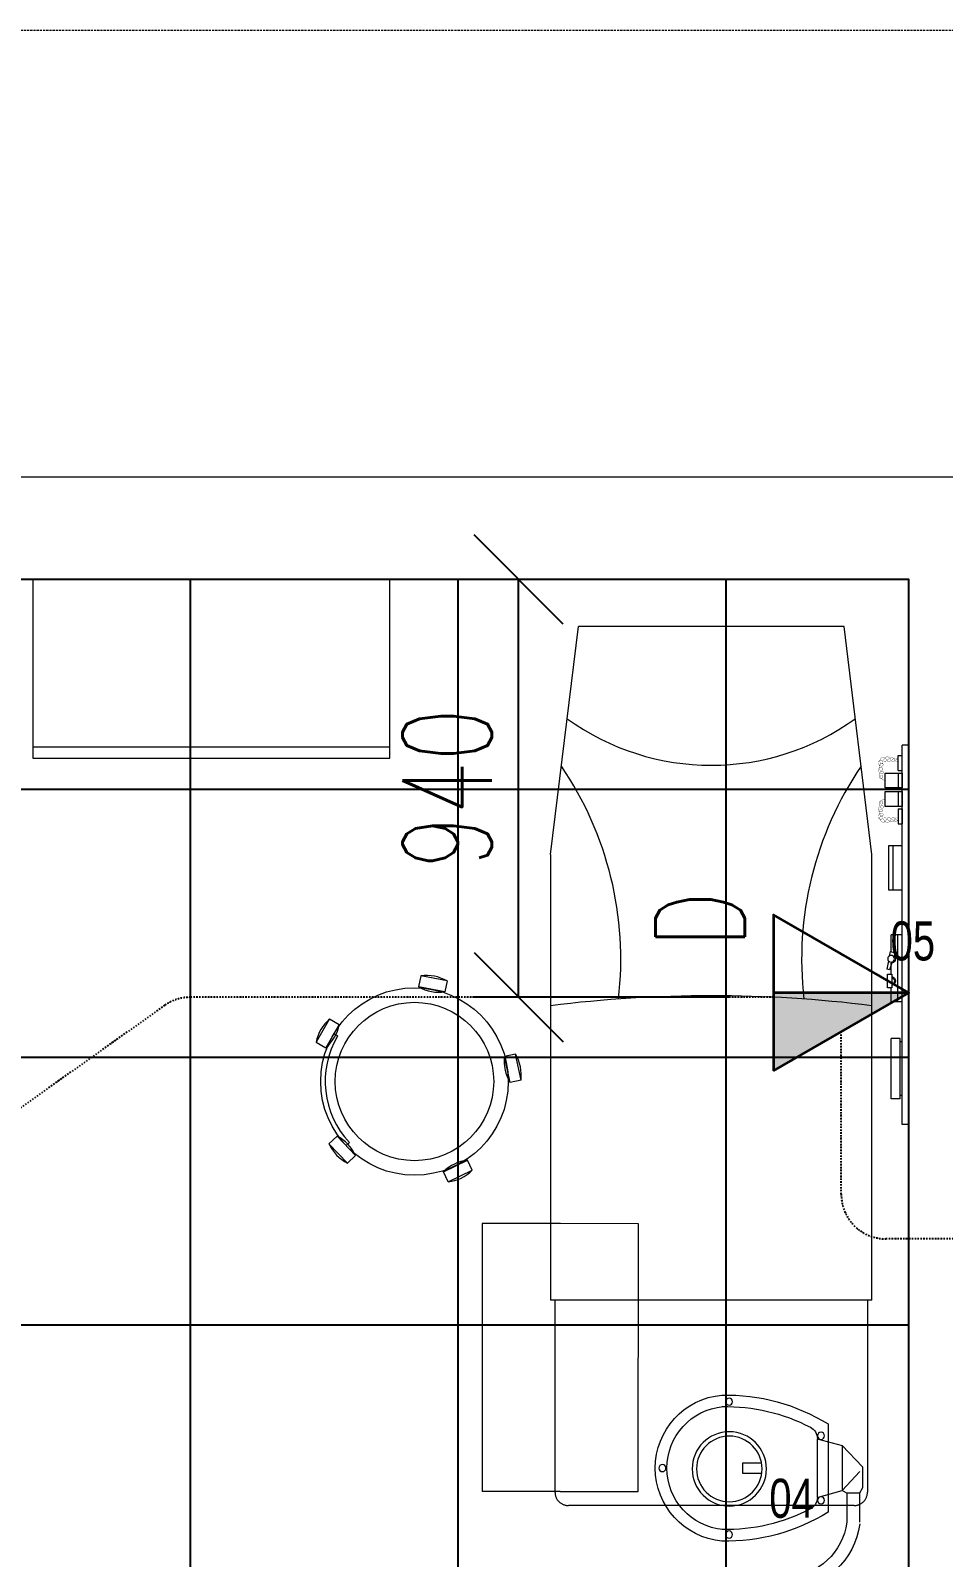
# Model space of a CAD drawing. Extents: x -560814 to 57327, y -29287 to 19916.
# Drawn here: x 17148 to 19193, y 6419 to 9840 of the extents above; entities that cross this region are included whole.
import ezdxf

# ---------------------------------------------------------------- set-up
doc = ezdxf.new("R2010")
doc.units = 0
doc.header["$LTSCALE"] = 0.25
doc.linetypes.add('01-First Floor$0$HIDDEN', pattern=[9.525, 6.35, -3.175])
doc.linetypes.add('DASHDOT', pattern=[25.4, 12.7, -6.35, 0, -6.35])
for name, color, linetype, lineweight in [('01-First Floor$0$72_EGR_EQP_TAG', 142, 'Continuous', 5), ('01-First Floor$0$LOADING', 253, 'Continuous', 5), ('01-First Floor$0$Proj', 251, 'Continuous', 5), ('01-First Floor$0$Walls', 251, 'Continuous', 5), ('E-LITE-CLNG-CNDT', 6, 'DASHDOT', 35), ('T-DATA-CLNG-COND', 51, 'DASHDOT', 25), ('T-DATA-DEVC-TYPE', 2, 'Continuous', 25), ('T-DATA-DIM', 251, 'DASHDOT', 25), ('T-DATA-WALL @ 100', 33, 'Continuous', 35)]:
    doc.layers.add(name, color=color, linetype=linetype, lineweight=lineweight)
doc.layers.add('01-First Floor$0$FALSE CEILING', color=251, linetype='Continuous')
doc.styles.add('01-First Floor$0$X3G_ENTITY_257CFD', font='swisscl.ttf', dxfattribs={"height": 200})
doc.styles.add('DC_SIMPLEX', font='SIMPLEX.shx', dxfattribs={"width": 0.7})
doc.dimstyles.new('DevCad-MM', dxfattribs={"dimscale": 0.01, "dimtxt": 2, "dimasz": 2, "dimexe": 1, "dimexo": 1, "dimgap": 0.6, "dimtad": 1, "dimdec": 0, "dimrnd": 10, "dimzin": 1, "dimdsep": 46, "dimtxsty": 'DC_SIMPLEX', "dimblk1": 'OBLIQUE', "dimblk2": 'OBLIQUE', "dimsah": 1, "dimcen": 3, "dimclrd": 256, "dimclre": 256, "dimclrt": 45, "dimadec": 0, "dimazin": 0, "dimtfac": 1, "dimtdec": 0, "dimtix": 1, "dimtmove": 2, "dimatfit": 2, "dimldrblk": 'OBLIQUE', "dimfxl": 1, "dimtolj": 1, "dimtzin": 0, "dimarcsym": 0})

# ---------------------------------------------------------------- blocks, each defined once
blk = doc.blocks.new('*U80')
blk.add_hatch(color=254).paths.add_polyline_path([(1.75, 3.031), (0, 3.031), (0, 0)])
blk.add_line((0, 0), (0, 3.031))
blk.add_lwpolyline([(1.75, 3.031), (0, 0), (-1.75, 3.031)], close=True)
at = {"layer": 'T-DATA-DEVC-TYPE', "style": 'DC_SIMPLEX', "width": 0.7, "flags": 8}
blk.add_attdef('DC_TYPE', (2.682, 5.634), '', height=2, rotation=360, dxfattribs=at)
blk = doc.blocks.new('01-First Floor$0$ME19011A-P')
for p, q in [((-0.425, 0), (0.425, 0)), ((-0.425, 0), (-0.425, -0.015)), ((0.425, 0), (0.425, -0.015)), ((-0.425, -0.015), (0.425, -0.015)), ((-0.3675, -0.0198), (-0.2325, -0.0198)), ((-0.3675, -0.0198), (-0.3675, -0.0399)), ((-0.36, -0.015), (-0.36, -0.0198)), ((-0.24, -0.015), (-0.24, -0.0198)), ((-0.2325, -0.0198), (-0.2325, -0.0399)), ((-0.15, -0.015), (-0.15, -0.04)), ((-0.15, -0.025), (0, -0.025)), ((-0.0402, -0.0312), (-0.0496, -0.0337)), ((-0.0376, -0.0409), (-0.0402, -0.0312)), ((0, -0.015), (0, -0.04)), ((0.1, -0.015), (0.1, -0.045)), ((0.2, -0.045), (0.2, -0.015)), ((0.2818, -0.015), (0.2484, -0.015)), ((0.2484, -0.0243), (0.2484, -0.015)), ((0.2818, -0.0243), (0.2484, -0.0243)), ((0.2818, -0.0243), (0.2818, -0.015)), ((0.3211, -0.015), (0.2877, -0.015)), ((0.2877, -0.015), (0.2877, -0.0531)), ((0.3211, -0.0243), (0.2877, -0.0243)), ((0.3211, -0.0531), (0.3211, -0.015)), ((0.3623, -0.015), (0.3289, -0.015)), ((0.3289, -0.015), (0.3289, -0.0531)), ((0.3623, -0.0243), (0.3289, -0.0243)), ((0.3623, -0.0531), (0.3623, -0.015)), ((0.3682, -0.0243), (0.3682, -0.015)), ((0.3682, -0.015), (0.4016, -0.015)), ((0.3682, -0.0243), (0.4016, -0.0243)), ((0.4016, -0.0243), (0.4016, -0.015)), ((-0.3675, -0.0399), (-0.2325, -0.0399)), ((-0.15, -0.04), (-0.1187, -0.04)), ((-0.0887, -0.04), (-0.0637, -0.04)), ((-0.0606, -0.0371), (-0.0787, -0.0432)), ((-0.0787, -0.0432), (-0.077, -0.0497)), ((-0.0582, -0.046), (-0.077, -0.0497)), ((-0.047, -0.0434), (-0.0376, -0.0409)), ((-0.0379, -0.04), (0, -0.04)), ((0.1, -0.035), (0.2, -0.035)), ((0.1, -0.045), (0.2, -0.045)), ((0.2877, -0.0531), (0.3211, -0.0531)), ((0.3289, -0.0531), (0.3623, -0.0531))]:
    blk.add_line(p, q)
at = {"color": 8, "const_width": 0.000601}
for points in [[(0.3044, -0.0531, -0.184574), (0.2977, -0.0636, -1.44364), (0.2961, -0.0581, -0.837915), (0.2969, -0.0664, -0.30536), (0.2839, -0.062, -1.584726), (0.2894, -0.0609, -0.253153), (0.2827, -0.0684, -0.874198), (0.2775, -0.0585, -0.915253), (0.2791, -0.0658, -0.223821), (0.2683, -0.0644, -1.703343), (0.272, -0.0597, -0.588962), (0.2621, -0.068, -0.717795), (0.2625, -0.0581, -0.983104), (0.2645, -0.0644, -0.326362), (0.2534, -0.0609, -0.758716), (0.2609, -0.0514, -0.906186), (0.2593, -0.0565, -0.189488), (0.2526, -0.0522, -0.7948), (0.2613, -0.0423, -1.223996), (0.2574, -0.047, -0.072149), (0.2534, -0.0403, -0.645886), (0.2609, -0.0324, -1.366917), (0.2574, -0.0371, -0.078415), (0.2542, -0.0308, -0.723006), (0.2613, -0.0256, -1.105484), (0.2582, -0.0292, -0.221197), (0.2566, -0.0243, -0.221197)], [(0.3456, -0.0531, 0.184574), (0.3523, -0.0636, 1.44364), (0.3539, -0.0581, 0.837915), (0.3531, -0.0664, 0.30536), (0.3661, -0.062, 1.584726), (0.3606, -0.0609, 0.253153), (0.3673, -0.0684, 0.874198), (0.3725, -0.0585, 0.915253), (0.3709, -0.0658, 0.223821), (0.3817, -0.0644, 1.703343), (0.378, -0.0597, 0.588962), (0.3879, -0.068, 0.717795), (0.3875, -0.0581, 0.983104), (0.3855, -0.0644, 0.326362), (0.3966, -0.0609, 0.758716), (0.3891, -0.0514, 0.906186), (0.3907, -0.0565, 0.189488), (0.3974, -0.0522, 0.7948), (0.3887, -0.0423, 1.223996), (0.3926, -0.047, 0.072149), (0.3966, -0.0403, 0.645886), (0.3891, -0.0324, 1.366917), (0.3926, -0.0371, 0.078415), (0.3958, -0.0308, 0.723006), (0.3887, -0.0256, 1.105484), (0.3918, -0.0292, 0.221197), (0.3934, -0.0243, 0.221197)]]:
    blk.add_lwpolyline(points, format="xyb", dxfattribs=at)
blk.add_lwpolyline([(-0.1187, -0.0482), (-0.0887, -0.0482), (-0.0887, -0.0382), (-0.1187, -0.0382)], close=True)
blk.add_circle((-0.0537, -0.04), 0.0075)
for centre, radius, start, end in [((-0.1037, -0.04), 0.01, 10.4593, 169.5407), ((-0.1037, -0.04), 0.0075, 14.0075, 165.9925), ((-0.0537, -0.04), 0.01, 45, 180)]:
    blk.add_arc(centre, radius, start, end)
blk = doc.blocks.new('01-First Floor$0$M.44.57.64')
at = {"layer": '01-First Floor$0$LOADING', "xscale": 1000.000000000002, "yscale": 1000.000000000002, "zscale": 1000.000000000002, "rotation": 225.9999036123427}
blk.add_blockref('01-First Floor$0$ME19011A-P', (-80806.9, 16720.7), dxfattribs=at)
blk = doc.blocks.new('01-First Floor$0$GF21027-P')
at = {"layer": '01-First Floor$0$LOADING'}
for p, q in [((0.4, 0.4), (-0.4, 0.4)), ((-0.4, 0.4), (-0.4, 0)), ((0.4, 0), (0.4, 0.4)), ((-0.4, 0.025), (0.4, 0.025)), ((-0.4, 0), (0.4, 0))]:
    blk.add_line(p, q, dxfattribs=at)
blk = doc.blocks.new('01-First Floor$0$HF10037B-P')
at = {"layer": '01-First Floor$0$LOADING'}
for p, q in [((0.2459, 0.134), (0.1859, 0.134)), ((0.1859, 0.134), (0.1859, 0.109)), ((0.2459, 0.109), (0.1859, 0.109)), ((0.2459, 0.134), (0.2459, 0.109)), ((0, 0), (-0.0142, -0.0583)), ((0, 0), (0.0243, -0.0059)), ((0.0243, -0.0059), (0.01, -0.0642)), ((0.4071, -0.0094), (0.431, -0.0018)), ((0.4071, -0.0094), (0.4255, -0.0665)), ((0.431, -0.0018), (0.4493, -0.0589)), ((-0.0142, -0.0583), (0.01, -0.0642)), ((0.4069, -0.0417), (0.4165, -0.0387)), ((0.4255, -0.0665), (0.4493, -0.0589)), ((0.0524, -0.2725), (0.0674, -0.2525)), ((0.0524, -0.2725), (0.1004, -0.3085)), ((0.0674, -0.2525), (0.1154, -0.2885)), ((0.3125, -0.2897), (0.362, -0.2558)), ((0.3267, -0.268), (0.3323, -0.2763)), ((0.3761, -0.2764), (0.362, -0.2558)), ((0.1004, -0.3085), (0.1154, -0.2885)), ((0.3266, -0.3103), (0.3125, -0.2897)), ((0.3266, -0.3103), (0.3761, -0.2764))]:
    blk.add_line(p, q, dxfattribs=at)
for radius in [0.21, 0.1775]:
    blk.add_circle((0.2161, -0.1014), radius, dxfattribs=at)
for centre, radius, start, end in [((0.2159, 0.0465), 0.0925, 71.0754, 108.9246), ((0.2159, 0.1965), 0.0925, 251.0754, 288.9246), ((0.0779, -0.0499), 0.0925, 147.3419, 185.1912), ((-0.0678, -0.0143), 0.0925, 327.3419, 5.1912), ((0.4996, -0.0113), 0.0925, 178.8412, 216.6904), ((0.3568, -0.057), 0.0925, 358.8412, 36.6904), ((0.2161, -0.1014), 0.2, 303.6037, 17.3657), ((0.1289, -0.2205), 0.0925, 214.1875, 252.0368), ((0.0389, -0.3404), 0.0925, 34.1875, 72.0368), ((0.3867, -0.3449), 0.0925, 105.5121, 143.3614), ((0.3019, -0.2212), 0.0925, 285.5121, 323.3614)]:
    blk.add_arc(centre, radius, start, end, dxfattribs=at)
blk = doc.blocks.new('01-First Floor$0$HF13902-P')
at = {"color": 8, "linetype": '01-First Floor$0$HIDDEN'}
for p, q in [((-0.35, -0.6824), (-0.35, -1.1124)), ((0.35, -0.6824), (0.35, -1.1124)), ((0.32, -1.1424), (-0.32, -1.1424))]:
    blk.add_line(p, q, dxfattribs=at)
at = {"linetype": 'Continuous'}
for points in [[(0.36, -0.5224), (0.36, -0.5224), (0.36, -0.5224), (0.36, -0.5224), (0.36, -0.5224), (0.36, -0.5224), (0.36, -0.5224), (0.36, -0.5224), (0.36, -0.5224), (0.36, -0.5224), (0.36, -0.5224), (0.36, -0.5224), (0.36, -0.5224), (0.36, -0.5224), (0.36, -0.5224), (0.36, -0.5224), (0.36, -0.5224), (0.36, -0.5224), (0.36, -0.5224), (0.36, -0.5224), (0.36, -0.5224), (0.36, -0.5224), (0.36, -0.5224), (0.36, -0.5224), (0.36, -0.5224), (0.36, -0.5224), (0.36, -0.5224), (0.36, -0.5224), (0.36, -0.5224), (0.36, -0.5224), (0.36, -0.5224), (0.36, -0.5224), (0.36, -0.5224), (0.36, -0.5224), (0.36, -0.5224), (0.36, -0.5224), (0.36, -0.5224), (0.36, -0.5224), (0.36, -0.5224), (0.36, -0.5224), (0.36, -0.5224), (0.36, -0.5224), (0.36, -0.5224), (0.36, -0.5224), (0.36, -0.5224), (0.36, -0.5224), (0.36, -0.5224), (0.36, -0.5224), (0.36, -0.5224), (0.36, -0.5224), (0.36, -0.5224), (0.36, -0.5224), (0.36, -0.5224), (0.36, -0.5224), (0.36, -0.5224), (0.36, -0.5224), (0.36, -0.5224), (0.36, -0.5224), (0.36, -0.5224), (0.36, -0.5224), (0.36, -0.5224), (0.36, -0.5224), (0.36, -0.5224), (0.36, -0.5224), (0.36, -0.5224), (0.36, -0.5224), (0.36, -0.5224), (0.36, -0.5224), (0.36, -0.5224), (0.36, -0.5224), (0.36, -0.5224), (0.36, -0.5224), (0.36, -0.5224), (0.36, -0.5224), (0.36, -0.5224), (0.36, -0.5224), (0.36, -0.5224), (0.36, -0.5224), (0.36, -0.5224), (0.36, -0.5224), (0.36, -0.5224), (0.36, -0.5224), (0.36, -0.5224), (0.36, -0.5224), (0.36, -0.5224), (0.36, -0.5224), (0.36, -0.5224), (0.36, -0.5224), (0.36, -0.5224), (0.36, -0.5224), (0.36, -0.5224), (0.36, -0.5224), (0.36, -0.5224), (0.36, -0.5224), (0.36, -0.5224), (0.36, -0.5224), (0.36, -0.5224), (0.36, -0.5224), (0.36, -0.5224), (0.36, -0.5224), (0.36, -0.5224), (0.36, -0.5224), (0.36, -0.5224), (0.36, -0.5224), (0.36, -0.5224), (0.36, -0.5224), (0.36, -0.5224), (0.36, -0.5224), (0.36, -0.5224), (0.36, -0.5224), (0.36, -0.5224), (0.36, -0.5224), (0.36, -0.5224), (0.36, -0.5224), (0.36, -0.5224), (0.36, -0.5224), (0.36, -0.5224), (0.36, -0.5224), (0.36, -0.5224), (0.36, -0.5224), (0.36, -0.5224), (0.36, -0.5224), (0.36, -0.5224), (0.36, -0.5224), (0.36, -0.5224), (0.36, -0.5224), (0.36, -0.5224), (0.36, -0.5224), (0.36, -0.5224), (0.36, -0.5224), (0.36, -0.5224), (0.36, -0.5224), (0.36, -0.5224), (0.36, -0.5224), (0.36, -0.5224), (0.36, -0.5224), (0.36, -0.5224), (0.36, -0.5224), (0.36, -0.5224), (0.36, -0.5224), (0.36, -0.5224), (0.36, -0.5224), (0.36, -0.5224), (0.36, -0.5224), (0.36, -0.5224), (0.36, -0.5224), (0.36, -0.5224), (0.36, -0.5224), (0.36, -0.5224), (0.36, -0.5224), (0.36, -0.5224), (0.36, -0.5224), (0.36, -0.5224), (0.36, -0.5224), (0.36, -0.5224), (0.36, -0.5224), (0.36, -0.5224), (0.36, -0.5224), (0.36, -0.5224), (0.36, -0.5224), (0.36, -0.5224), (0.36, -0.5224), (0.36, -0.5224), (0.36, -0.5224), (0.36, -0.5224), (0.36, -0.5224), (0.36, -0.5224), (0.36, -0.5224), (0.36, -0.5224), (0.36, -0.5224), (0.36, -0.5224), (0.36, -0.5224), (0.36, -0.5224), (0.36, -0.5224), (0.36, -0.5224), (0.36, -0.5224), (0.36, -0.5224), (0.36, -0.5224), (0.36, -0.5224), (0.36, -0.5224), (0.36, -0.5224), (0.36, -0.5224), (0.36, -0.5224), (0.36, -0.5224), (0.36, -0.5224), (0.36, -0.5224), (0.36, -0.5224), (0.36, -0.5224), (0.36, -0.5224), (0.36, -0.5224), (0.36, -0.5224), (0.36, -0.5224), (0.36, -0.5224), (0.36, -0.5224), (0.36, -0.5224), (0.36, -0.5224), (0.36, -0.5224), (0.36, -0.5224), (0.36, -0.5224), (0.36, -0.5224), (0.36, -0.5224), (0.36, -0.5224), (0.36, -0.5224), (0.36, -0.5224), (0.36, -0.5224), (0.36, -0.5224), (0.36, -0.5224), (0.36, -0.5224), (0.36, -0.5224), (0.36, -0.5224), (0.36, -0.5224), (0.36, -0.5224), (0.36, -0.5224), (0.36, -0.5224), (0.36, -0.5224), (0.36, -0.5224), (0.36, -0.5224), (0.36, -0.5224), (0.36, -0.5224)], [(0.36, -0.5224), (0.36, -0.5224), (0.36, -0.5224), (0.36, -0.5224), (0.36, -0.5224), (0.36, -0.5224), (0.36, -0.5224), (0.36, -0.5224), (0.36, -0.5224), (0.36, -0.5224), (0.36, -0.5224), (0.36, -0.5224), (0.36, -0.5224), (0.36, -0.5224), (0.36, -0.5224), (0.36, -0.5224), (0.36, -0.5224), (0.36, -0.5224), (0.36, -0.5224), (0.36, -0.5224), (0.36, -0.5224), (0.36, -0.5224), (0.36, -0.5224), (0.36, -0.5224), (0.36, -0.5224), (0.36, -0.5224), (0.36, -0.5224), (0.36, -0.5224), (0.36, -0.5224), (0.36, -0.5224), (0.36, -0.5224), (0.36, -0.5224), (0.36, -0.5224), (0.36, -0.5224), (0.36, -0.5224), (0.36, -0.5224), (0.36, -0.5224), (0.36, -0.5224), (0.36, -0.5224), (0.36, -0.5224), (0.36, -0.5224), (0.36, -0.5224), (0.36, -0.5224), (0.36, -0.5224), (0.36, -0.5224), (0.36, -0.5224), (0.36, -0.5224), (0.36, -0.5224), (0.36, -0.5224), (0.36, -0.5224), (0.36, -0.5224), (0.36, -0.5224), (0.36, -0.5224), (0.36, -0.5224), (0.36, -0.5224), (0.36, -0.5224), (0.36, -0.5224), (0.36, -0.5224), (0.36, -0.5224), (0.36, -0.5224), (0.36, -0.5224), (0.36, -0.5224), (0.36, -0.5224), (0.36, -0.5224), (0.36, -0.5224), (0.36, -0.5224), (0.36, -0.5224), (0.36, -0.5224), (0.36, -0.5224), (0.36, -0.5224), (0.36, -0.5224), (0.36, -0.5224), (0.36, -0.5224), (0.36, -0.5224), (0.36, -0.5224), (0.36, -0.5224), (0.36, -0.5224), (0.36, -0.5224), (0.36, -0.5224), (0.36, -0.5224), (0.36, -0.5224), (0.36, -0.5224), (0.36, -0.5224), (0.36, -0.5224), (0.36, -0.5224), (0.36, -0.5224), (0.36, -0.5224), (0.36, -0.5224), (0.36, -0.5224), (0.36, -0.5224), (0.36, -0.5224), (0.36, -0.5224), (0.36, -0.5224), (0.36, -0.5224), (0.36, -0.5224), (0.36, -0.5224), (0.36, -0.5224), (0.36, -0.5224), (0.36, -0.5224), (0.36, -0.5224), (0.36, -0.5224), (0.36, -0.5224), (0.36, -0.5224), (0.36, -0.5224), (0.36, -0.5224), (0.36, -0.5224), (0.36, -0.5224), (0.36, -0.5224), (0.36, -0.5224), (0.36, -0.5224), (0.36, -0.5224), (0.36, -0.5224), (0.36, -0.5224), (0.36, -0.5224), (0.36, -0.5224), (0.36, -0.5224), (0.36, -0.5224), (0.36, -0.5224), (0.36, -0.5224), (0.36, -0.5224), (0.36, -0.5224), (0.36, -0.5224), (0.36, -0.5224), (0.36, -0.5224), (0.36, -0.5224), (0.36, -0.5224), (0.36, -0.5224), (0.36, -0.5224), (0.36, -0.5224), (0.36, -0.5224), (0.36, -0.5224), (0.36, -0.5224), (0.36, -0.5224), (0.36, -0.5224), (0.36, -0.5224), (0.36, -0.5224), (0.36, -0.5224), (0.36, -0.5224), (0.36, -0.5224), (0.36, -0.5224), (0.36, -0.5224), (0.36, -0.5224), (0.36, -0.5224), (0.36, -0.5224), (0.36, -0.5224), (0.36, -0.5224), (0.36, -0.5224), (0.36, -0.5224), (0.36, -0.5224), (0.36, -0.5224), (0.36, -0.5224), (0.36, -0.5224), (0.36, -0.5224), (0.36, -0.5224), (0.36, -0.5224), (0.36, -0.5224), (0.36, -0.5224), (0.36, -0.5224), (0.36, -0.5224), (0.36, -0.5224), (0.36, -0.5224), (0.36, -0.5224), (0.36, -0.5224), (0.36, -0.5224), (0.36, -0.5224), (0.36, -0.5224), (0.36, -0.5224), (0.36, -0.5224), (0.36, -0.5224), (0.36, -0.5224), (0.36, -0.5224), (0.36, -0.5224), (0.36, -0.5224), (0.36, -0.5224), (0.36, -0.5224), (0.36, -0.5224), (0.36, -0.5224), (0.36, -0.5224), (0.36, -0.5224), (0.36, -0.5224), (0.36, -0.5224), (0.36, -0.5224), (0.36, -0.5224), (0.36, -0.5224), (0.36, -0.5224), (0.36, -0.5224), (0.36, -0.5224), (0.36, -0.5224), (0.36, -0.5224), (0.36, -0.5224), (0.36, -0.5224), (0.36, -0.5224), (0.36, -0.5224), (0.36, -0.5224), (0.36, -0.5224), (0.36, -0.5224), (0.36, -0.5224), (0.36, -0.5224), (0.36, -0.5224), (0.36, -0.5224), (0.36, -0.5224), (0.36, -0.5224), (0.36, -0.5224), (0.36, -0.5224), (0.36, -0.5224), (0.36, -0.5224), (0.36, -0.5224), (0.36, -0.5224), (0.36, -0.5224), (0.36, -0.5224), (0.36, -0.5224), (0.36, -0.5224), (0.36, -0.5224), (0.36, -0.5224)], [(0.36, -0.5224), (0.36, -0.5224), (0.36, -0.5224), (0.36, -0.5224), (0.36, -0.5224), (0.36, -0.5224), (0.36, -0.5224), (0.36, -0.5224), (0.36, -0.5224), (0.36, -0.5224), (0.36, -0.5224), (0.36, -0.5224), (0.36, -0.5224), (0.36, -0.5224), (0.36, -0.5224), (0.36, -0.5224), (0.36, -0.5224), (0.36, -0.5224), (0.36, -0.5224), (0.36, -0.5224), (0.36, -0.5224), (0.36, -0.5224), (0.36, -0.5224), (0.36, -0.5224), (0.36, -0.5224), (0.36, -0.5224), (0.36, -0.5224), (0.36, -0.5224), (0.36, -0.5224), (0.36, -0.5224), (0.36, -0.5224), (0.36, -0.5224), (0.36, -0.5224), (0.36, -0.5224), (0.36, -0.5224), (0.36, -0.5224), (0.36, -0.5224), (0.36, -0.5224), (0.36, -0.5224), (0.36, -0.5224), (0.36, -0.5224), (0.36, -0.5224), (0.36, -0.5224), (0.36, -0.5224), (0.36, -0.5224), (0.36, -0.5224), (0.36, -0.5224), (0.36, -0.5224), (0.36, -0.5224), (0.36, -0.5224), (0.36, -0.5224), (0.36, -0.5224), (0.36, -0.5224), (0.36, -0.5224), (0.36, -0.5224), (0.36, -0.5224), (0.36, -0.5224), (0.36, -0.5224), (0.36, -0.5224), (0.36, -0.5224), (0.36, -0.5224), (0.36, -0.5224), (0.36, -0.5224), (0.36, -0.5224), (0.36, -0.5224), (0.36, -0.5224), (0.36, -0.5224), (0.36, -0.5224), (0.36, -0.5224), (0.36, -0.5224), (0.36, -0.5224), (0.36, -0.5224), (0.36, -0.5224), (0.36, -0.5224), (0.36, -0.5224), (0.36, -0.5224), (0.36, -0.5224), (0.36, -0.5224), (0.36, -0.5224), (0.36, -0.5224), (0.36, -0.5224), (0.36, -0.5224), (0.36, -0.5224), (0.36, -0.5224), (0.36, -0.5224), (0.36, -0.5224), (0.36, -0.5224), (0.36, -0.5224), (0.36, -0.5224), (0.36, -0.5224), (0.36, -0.5224), (0.36, -0.5224), (0.36, -0.5224), (0.36, -0.5224), (0.36, -0.5224), (0.36, -0.5224), (0.36, -0.5224), (0.36, -0.5224), (0.36, -0.5224), (0.36, -0.5224), (0.36, -0.5224), (0.36, -0.5224), (0.36, -0.5224), (0.36, -0.5224), (0.36, -0.5224), (0.36, -0.5224), (0.36, -0.5224), (0.36, -0.5224), (0.36, -0.5224), (0.36, -0.5224), (0.36, -0.5224), (0.36, -0.5224), (0.36, -0.5224), (0.36, -0.5224), (0.36, -0.5224), (0.36, -0.5224), (0.36, -0.5224), (0.36, -0.5224), (0.36, -0.5224), (0.36, -0.5224), (0.36, -0.5224), (0.36, -0.5224), (0.36, -0.5224), (0.36, -0.5224), (0.36, -0.5224), (0.36, -0.5224), (0.36, -0.5224), (0.36, -0.5224), (0.36, -0.5224), (0.36, -0.5224), (0.36, -0.5224), (0.36, -0.5224), (0.36, -0.5224), (0.36, -0.5224), (0.36, -0.5224), (0.36, -0.5224), (0.36, -0.5224), (0.36, -0.5224), (0.36, -0.5224), (0.36, -0.5224), (0.36, -0.5224), (0.36, -0.5224), (0.36, -0.5224), (0.36, -0.5224), (0.36, -0.5224), (0.36, -0.5224), (0.36, -0.5224), (0.36, -0.5224), (0.36, -0.5224), (0.36, -0.5224), (0.36, -0.5224), (0.36, -0.5224), (0.36, -0.5224), (0.36, -0.5224), (0.36, -0.5224), (0.36, -0.5224), (0.36, -0.5224), (0.36, -0.5224), (0.36, -0.5224), (0.36, -0.5224), (0.36, -0.5224), (0.36, -0.5224), (0.36, -0.5224), (0.36, -0.5224), (0.36, -0.5224), (0.36, -0.5224), (0.36, -0.5224), (0.36, -0.5224), (0.36, -0.5224), (0.36, -0.5224), (0.36, -0.5224), (0.36, -0.5224), (0.36, -0.5224), (0.36, -0.5224), (0.36, -0.5224), (0.36, -0.5224), (0.36, -0.5224), (0.36, -0.5224), (0.36, -0.5224), (0.36, -0.5224), (0.36, -0.5224), (0.36, -0.5224), (0.36, -0.5224), (0.36, -0.5224), (0.36, -0.5224), (0.36, -0.5224), (0.36, -0.5224), (0.36, -0.5224), (0.36, -0.5224), (0.36, -0.5224), (0.36, -0.5224), (0.36, -0.5224), (0.36, -0.5224), (0.36, -0.5224), (0.36, -0.5224), (0.36, -0.5224), (0.36, -0.5224), (0.36, -0.5224), (0.36, -0.5224), (0.36, -0.5224), (0.36, -0.5224), (0.36, -0.5224), (0.36, -0.5224), (0.36, -0.5224), (0.36, -0.5224), (0.36, -0.5224), (0.36, -0.5224), (0.36, -0.5224), (0.36, -0.5224), (0.36, -0.5224), (0.36, -0.5224), (0.36, -0.5224), (0.36, -0.5224), (0.36, -0.5224), (0.36, -0.5224), (0.36, -0.5224), (0.36, -0.5224), (0.36, -0.5224), (0.36, -0.5224), (0.36, -0.5224), (0.36, -0.5224), (0.36, -0.5224), (0.36, -0.5224), (0.36, -0.5224), (0.36, -0.5224), (0.36, -0.5224), (0.36, -0.5224), (0.36, -0.5224), (0.36, -0.5224), (0.36, -0.5224), (0.36, -0.5224), (0.36, -0.5224), (0.36, -0.5224), (0.36, -0.5224), (0.36, -0.5224), (0.36, -0.5224), (0.36, -0.5224), (0.36, -0.5224), (0.36, -0.5224), (0.36, -0.5224), (0.36, -0.5224), (0.36, -0.5224), (0.36, -0.5224), (0.36, -0.5224), (0.36, -0.5224), (0.36, -0.5224), (0.36, -0.5224), (0.36, -0.5224), (0.36, -0.5224), (0.36, -0.5224), (0.36, -0.5224), (0.36, -0.5224), (0.36, -0.5224), (0.36, -0.5224), (0.36, -0.5224), (0.36, -0.5224), (0.36, -0.5224), (0.36, -0.5224), (0.36, -0.5224), (0.36, -0.5224), (0.36, -0.5224), (0.36, -0.5224), (0.36, -0.5224), (0.36, -0.5224), (0.36, -0.5224), (0.36, -0.5224), (0.36, -0.5224), (0.36, -0.5224), (0.36, -0.5224), (0.36, -0.5224), (0.36, -0.5224), (0.36, -0.5224), (0.36, -0.5224), (0.36, -0.5224), (0.36, -0.5224), (0.36, -0.5224), (0.36, -0.5224)]]:
    blk.add_lwpolyline(points, close=True, dxfattribs=at)
for points in [[(0.36, -0.5224), (0.36, -0.5224), (0.36, -0.5224), (0.36, -0.5224), (0.36, -0.5224), (0.36, -0.5224), (0.36, -0.5224), (0.36, -0.5224)], [(0.36, -0.5224), (0.36, -0.5224), (0.36, -0.5224), (0.36, -0.5224), (0.36, -0.5224), (0.36, -0.5224), (0.36, -0.5224), (0.36, -0.5224), (0.36, -0.5224), (0.36, -0.5224), (0.36, -0.5224), (0.36, -0.5224), (0.36, -0.5224), (0.36, -0.5224), (0.36, -0.5224), (0.36, -0.5224), (0.36, -0.5224), (0.36, -0.5224), (0.36, -0.5224), (0.36, -0.5224), (0.36, -0.5224), (0.36, -0.5224), (0.36, -0.5224), (0.36, -0.5224), (0.36, -0.5224), (0.36, -0.5224), (0.36, -0.5224), (0.36, -0.5224), (0.36, -0.5224), (0.36, -0.5224), (0.36, -0.5224), (0.36, -0.5224), (0.36, -0.5224), (0.36, -0.5224), (0.36, -0.5224), (0.36, -0.5224), (0.36, -0.5224), (0.36, -0.5224), (0.36, -0.5224), (0.36, -0.5224), (0.36, -0.5224), (0.36, -0.5224), (0.36, -0.5224), (0.36, -0.5224), (0.36, -0.5224), (0.36, -0.5224), (0.36, -0.5224), (0.36, -0.5224), (0.36, -0.5224), (0.36, -0.5224), (0.36, -0.5224), (0.36, -0.5224), (0.36, -0.5224), (0.36, -0.5224), (0.36, -0.5224), (0.36, -0.5224), (0.36, -0.5224), (0.36, -0.5224), (0.36, -0.5224), (0.36, -0.5224), (0.36, -0.5224), (0.36, -0.5224), (0.36, -0.5224), (0.36, -0.5224), (0.36, -0.5224), (0.36, -0.5224), (0.36, -0.5224), (0.36, -0.5224), (0.36, -0.5224), (0.36, -0.5224), (0.36, -0.5224), (0.36, -0.5224), (0.36, -0.5224), (0.36, -0.5224), (0.36, -0.5224), (0.36, -0.5224), (0.36, -0.5224), (0.36, -0.5224), (0.36, -0.5224), (0.36, -0.5224), (0.36, -0.5224), (0.36, -0.5224), (0.36, -0.5224), (0.36, -0.5224), (0.36, -0.5224), (0.36, -0.5224), (0.36, -0.5224), (0.36, -0.5224), (0.36, -0.5224), (0.36, -0.5224), (0.36, -0.5224), (0.36, -0.5224), (0.36, -0.5224), (0.36, -0.5224), (0.36, -0.5224), (0.36, -0.5224), (0.36, -0.5224), (0.36, -0.5224), (0.36, -0.5224), (0.36, -0.5224), (0.36, -0.5224), (0.36, -0.5224), (0.36, -0.5224), (0.36, -0.5224), (0.36, -0.5224), (0.36, -0.5224), (0.36, -0.5224), (0.36, -0.5224), (0.36, -0.5224), (0.36, -0.5224), (0.36, -0.5224)], [(0.36, -0.5224), (0.36, -0.5224), (0.36, -0.5224), (0.36, -0.5224), (0.36, -0.5224), (0.36, -0.5224), (0.36, -0.5224), (0.36, -0.5224), (0.36, -0.5224), (0.36, -0.5224), (0.36, -0.5224), (0.36, -0.5224), (0.36, -0.5224), (0.36, -0.5224), (0.36, -0.5224), (0.36, -0.5224), (0.36, -0.5224)], [(0.36, -0.5224), (0.36, -0.5224), (0.36, -0.5224), (0.36, -0.5224), (0.36, -0.5224), (0.36, -0.5224), (0.36, -0.5224)], [(0.36, -0.5224), (0.36, -0.5224), (0.36, -0.5224), (0.36, -0.5224), (0.36, -0.5224), (0.36, -0.5224), (0.36, -0.5224), (0.36, -0.5224), (0.36, -0.5224), (0.36, -0.5224), (0.36, -0.5224), (0.36, -0.5224)], [(0.36, -0.5224), (0.36, -0.5224), (0.36, -0.5224), (0.36, -0.5224), (0.36, -0.5224), (0.36, -0.5224), (0.36, -0.5224), (0.36, -0.5224), (0.36, -0.5224), (0.36, -0.5224), (0.36, -0.5224), (0.36, -0.5224), (0.36, -0.5224), (0.36, -0.5224), (0.36, -0.5224), (0.36, -0.5224), (0.36, -0.5224), (0.36, -0.5224), (0.36, -0.5224), (0.36, -0.5224), (0.36, -0.5224), (0.36, -0.5224), (0.36, -0.5224), (0.36, -0.5224), (0.36, -0.5224), (0.36, -0.5224), (0.36, -0.5224), (0.36, -0.5224), (0.36, -0.5224), (0.36, -0.5224), (0.36, -0.5224), (0.36, -0.5224), (0.36, -0.5224), (0.36, -0.5224), (0.36, -0.5224), (0.36, -0.5224), (0.36, -0.5224), (0.36, -0.5224), (0.36, -0.5224), (0.36, -0.5224), (0.36, -0.5224), (0.36, -0.5224), (0.36, -0.5224), (0.36, -0.5224), (0.36, -0.5224), (0.36, -0.5224), (0.36, -0.5224), (0.36, -0.5224), (0.36, -0.5224), (0.36, -0.5224), (0.36, -0.5224), (0.36, -0.5224), (0.36, -0.5224), (0.36, -0.5224), (0.36, -0.5224), (0.36, -0.5224), (0.36, -0.5224), (0.36, -0.5224), (0.36, -0.5224), (0.36, -0.5224), (0.36, -0.5224), (0.36, -0.5224), (0.36, -0.5224), (0.36, -0.5224), (0.36, -0.5224), (0.36, -0.5224), (0.36, -0.5224), (0.36, -0.5224), (0.36, -0.5224), (0.36, -0.5224), (0.36, -0.5224), (0.36, -0.5224), (0.36, -0.5224), (0.36, -0.5224), (0.36, -0.5224), (0.36, -0.5224), (0.36, -0.5224), (0.36, -0.5224), (0.36, -0.5224), (0.36, -0.5224), (0.36, -0.5224), (0.36, -0.5224), (0.36, -0.5224), (0.36, -0.5224), (0.36, -0.5224), (0.36, -0.5224), (0.36, -0.5224), (0.36, -0.5224), (0.36, -0.5224)], [(0.36, -0.5224), (0.36, -0.5224), (0.36, -0.5224), (0.36, -0.5224), (0.36, -0.5224), (0.36, -0.5224), (0.36, -0.5224), (0.36, -0.5224), (0.36, -0.5224), (0.36, -0.5224)], [(0.36, -0.5224), (0.36, -0.5224), (0.36, -0.5224), (0.36, -0.5224), (0.36, -0.5224), (0.36, -0.5224), (0.36, -0.5224), (0.36, -0.5224), (0.36, -0.5224), (0.36, -0.5224)], [(0.36, -0.5224), (0.36, -0.5224), (0.36, -0.5224), (0.36, -0.5224), (0.36, -0.5224), (0.36, -0.5224), (0.36, -0.5224), (0.36, -0.5224), (0.36, -0.5224), (0.36, -0.5224), (0.36, -0.5224), (0.36, -0.5224), (0.36, -0.5224), (0.36, -0.5224), (0.36, -0.5224)], [(0.36, -0.5224), (0.36, -0.5224), (0.36, -0.5224), (0.36, -0.5224), (0.36, -0.5224), (0.36, -0.5224), (0.36, -0.5224), (0.36, -0.5224), (0.36, -0.5224), (0.36, -0.5224)], [(0.36, -0.5224), (0.36, -0.5224), (0.36, -0.5224), (0.36, -0.5224), (0.36, -0.5224), (0.36, -0.5224), (0.36, -0.5224)], [(0.36, -0.5224), (0.36, -0.5224), (0.36, -0.5224), (0.36, -0.5224), (0.36, -0.5224), (0.36, -0.5224), (0.36, -0.5224), (0.36, -0.5224), (0.36, -0.5224), (0.36, -0.5224)], [(0.36, -0.5224), (0.36, -0.5224), (0.36, -0.5224), (0.36, -0.5224), (0.36, -0.5224), (0.36, -0.5224), (0.36, -0.5224), (0.36, -0.5224), (0.36, -0.5224), (0.36, -0.5224), (0.36, -0.5224), (0.36, -0.5224), (0.36, -0.5224), (0.36, -0.5224), (0.36, -0.5224), (0.36, -0.5224), (0.36, -0.5224), (0.36, -0.5224)], [(0.36, -0.5224), (0.36, -0.5224), (0.36, -0.5224), (0.36, -0.5224), (0.36, -0.5224), (0.36, -0.5224), (0.36, -0.5224), (0.36, -0.5224), (0.36, -0.5224)]]:
    blk.add_lwpolyline(points, dxfattribs=at)
blk.add_circle((0.36, -0.5224), 0.000000101)
at = {"color": 8}
for centre, radius, start, end in [((0, 1.0679), 0.5515, 234.1788, 305.8212), ((-0.9704, 0.0819), 0.7679, 353.3222, 34.2669), ((0.9704, 0.0819), 0.7679, 145.7331, 186.6778), ((0, -2.9071), 2.9071, 82.8865, 97.1135)]:
    blk.add_arc(centre, radius, start, end, dxfattribs=at)
at = {"color": 8, "linetype": '01-First Floor$0$HIDDEN'}
for centre, start, end in [((-0.32, -1.1124), 180, 270), ((0.32, -1.1124), 270, 0)]:
    blk.add_arc(centre, 0.03, start, end, dxfattribs=at)
at = {"layer": '01-First Floor$0$LOADING'}
for p, q in [((-0.36, 0.3161), (-0.2975, 0.8276)), ((0.2975, 0.8276), (-0.2975, 0.8276)), ((0.36, 0.3161), (0.2975, 0.8276)), ((-0.36, 0.3161), (-0.36, -0.6824)), ((0.36, -0.6824), (0.36, 0.3161)), ((0.36, -0.6824), (-0.36, -0.6824))]:
    blk.add_line(p, q, dxfattribs=at)
blk = doc.blocks.new('01-First Floor$0$HF11772-P')
at = {"layer": '01-First Floor$0$LOADING'}
for p, q in [((0.6, 0.35), (0, 0.35)), ((0, 0.175), (0, 0.35)), ((0.6, 0.175), (0.6, 0.35)), ((0, 0.175), (0, 0)), ((0.6, 0), (0.6, 0.175)), ((0, 0), (0.6, 0))]:
    blk.add_line(p, q, dxfattribs=at)
blk = doc.blocks.new('01-First Floor$0$mobile light')
at = {"layer": '01-First Floor$0$LOADING'}
for p, q in [((1882.58, -498.29), (1882.35, -499.8)), ((1882.58, -498.29), (1885.78, -498.78)), ((1883.78, -497.56), (1883.65, -498.45)), ((1885.1, -497.29), (1883.78, -497.56)), ((1887.04, -497.59), (1885.1, -497.29)), ((1923.94, -497.59), (1925.88, -497.29)), ((1928.41, -498.29), (1925.2, -498.78)), ((1925.88, -497.29), (1927.2, -497.56)), ((1927.2, -497.56), (1927.33, -498.45)), ((1928.41, -498.29), (1928.63, -499.8)), ((1882.35, -499.8), (1885.55, -500.28)), ((1883.28, -500.85), (1883.42, -499.96)), ((1884.47, -501.5), (1883.28, -500.85)), ((1886.4, -501.79), (1884.47, -501.5)), ((1924.58, -501.79), (1926.52, -501.5)), ((1928.63, -499.8), (1925.43, -500.28)), ((1926.52, -501.5), (1927.7, -500.85)), ((1927.7, -500.85), (1927.56, -499.96)), ((1947.59, -502.62), (1941.09, -502.62)), ((1948.76, -501.94), (1947.59, -502.62)), ((1947.59, -502.62), (1947.59, -505.45)), ((1948.15, -506.5), (1952.41, -502.55)), ((1953.47, -501.94), (1948.76, -501.94)), ((1958.23, -506.5), (1953.47, -501.94)), ((1947.59, -505.45), (1941.09, -505.45)), ((1947.59, -505.45), (1948.15, -506.5)), ((1963.08, -509.67), (1943.3, -509.67)), ((1946.6, -512.08), (1948.15, -506.5)), ((1958.23, -506.5), (1948.15, -506.5)), ((1959.78, -512.08), (1958.23, -506.5)), ((1959.78, -512.08), (1946.6, -512.08)), ((1908.01, -522.53), (1909, -517.55)), ((1911.69, -517.55), (1909, -517.55)), ((1912.69, -522.53), (1911.69, -517.55)), ((1911.69, -517.55), (1914.17, -518.99)), ((1914.17, -518.99), (1914.17, -523.77)), ((1921.08, -519.69), (1914.74, -519.69)), ((1922.73, -518.8), (1921.08, -519.69)), ((1921.08, -519.69), (1921.08, -523.01)), ((1921.08, -519.69), (1921.08, -523.01)), ((1925.38, -518.8), (1922.73, -518.8)), ((1892.68, -528.06), (1892.68, -523.24)), ((1892.68, -523.24), (1906.16, -523.24)), ((1897.5, -528.06), (1897.5, -523.24)), ((1906.16, -523.24), (1906.16, -528.06)), ((1908.01, -522.53), (1908.62, -524.28)), ((1912.69, -522.53), (1911.9, -524.78)), ((1921.08, -523.01), (1914.77, -523.01)), ((1922.73, -523.93), (1921.08, -523.04)), ((1892.68, -523.97), (1883.05, -523.97)), ((1909.15, -524.25), (1906.16, -524.32)), ((1909.15, -526.94), (1906.16, -526.87)), ((1909.15, -524.25), (1909.15, -526.94)), ((1911.9, -524.78), (1914.17, -523.77)), ((1925.38, -523.93), (1922.73, -523.93)), ((1892.68, -527.34), (1883.05, -527.34)), ((1906.16, -528.06), (1892.68, -528.06)), ((1884.47, -549.77), (1883.28, -550.42)), ((1883.28, -550.42), (1883.42, -551.31)), ((1886.4, -549.48), (1884.47, -549.77)), ((1924.58, -549.48), (1926.52, -549.77)), ((1926.52, -549.77), (1927.7, -550.42)), ((1927.7, -550.42), (1927.56, -551.31)), ((1882.35, -551.47), (1885.55, -550.99)), ((1882.58, -552.98), (1882.35, -551.47)), ((1882.58, -552.98), (1885.78, -552.5)), ((1883.78, -553.71), (1883.65, -552.82)), ((1885.1, -553.98), (1883.78, -553.71)), ((1887.04, -553.69), (1885.1, -553.98)), ((1923.94, -553.69), (1925.88, -553.98)), ((1928.41, -552.98), (1925.2, -552.5)), ((1928.63, -551.47), (1925.43, -550.99)), ((1925.88, -553.98), (1927.2, -553.71)), ((1927.2, -553.71), (1927.33, -552.82)), ((1928.41, -552.98), (1928.63, -551.47))]:
    blk.add_line(p, q, dxfattribs=at)
for points in [[(1903.33, -523.24), (1903.33, -514.02), (1891.61, -514.02), (1891.61, -523.97)], [(1954.27, -524.55), (1954.27, -528.82), (1952.05, -528.82), (1952.05, -524.5)], [(1891.61, -527.34), (1891.61, -537.34), (1903.33, -537.34), (1903.33, -528.06)], [(1892.74, -537.34), (1892.74, -539.04), (1895.76, -539.04), (1895.76, -537.34)], [(1898.05, -537.34), (1898.05, -539.5)], [(1898.05, -540.63), (1898.05, -540.87), (1898.53, -541.35), (1900.02, -541.35), (1900.5, -540.87), (1900.5, -537.34)]]:
    blk.add_lwpolyline(points, dxfattribs=at)
for points in [[(1929.78, -518.8), (1925.38, -518.8), (1925.38, -523.93), (1929.78, -523.93)], [(1899.3, -539.5), (1888.5, -539.5), (1888.5, -540.63), (1899.3, -540.63)]]:
    blk.add_lwpolyline(points, close=True, dxfattribs=at)
for centre, radius in [((1945.96, -511.25), 0.793), ((1960.42, -511.25), 0.793), ((1953.01, -531.79), 8.32), ((1953.01, -531.79), 7.35), ((1938.31, -531.85), 0.793), ((1968.07, -531.85), 0.793), ((1953.19, -546.77), 0.793)]:
    blk.add_circle(centre, radius, dxfattribs=at)
for centre, radius, start, end in [((1888.02, -499.89), 2.5, 90, 270), ((1888.02, -525.64), 28.25, 12.1463, 90), ((1922.96, -525.64), 28.25, 90, 128.2073), ((1922.96, -499.89), 2.5, 270, 90), ((1888.02, -525.64), 23.25, 20.3387, 90), ((1922.96, -525.64), 23.25, 90, 126.3743), ((1942.82, -519.31), 16.86, 97.1293, 177.6115), ((1942.82, -519.31), 13.97, 97.1293, 177.6115), ((1922.96, -525.64), 28.25, 138.4974, 155.7305), ((1980.13, -532.49), 43.32, 148.2167, 181.2501), ((1926.25, -532.49), 43.32, 358.7499, 31.7833), ((1922.96, -525.64), 23.25, 138.7224, 150.0382), ((1946.6, -514.96), 2.89, 90, 152.4092), ((1959.78, -514.96), 2.89, 27.5908, 90), ((1980.13, -532.49), 40.72, 152.4092, 181.2501), ((1926.25, -532.49), 40.72, 358.7499, 27.5908), ((1911.94, -521.38), 3.27, 313.0112, 46.9888), ((1888.02, -525.64), 28.25, 270, 5.3386), ((1883.05, -525.65), 1.68, 90, 270), ((1910.32, -525.6), 1.78, 229.0673, 130.9327), ((1888.02, -525.64), 23.25, 270, 356.3184), ((1953.19, -531.93), 16.44, 185.2361, 354.7639), ((1953.19, -531.93), 13.84, 185.2361, 354.7639), ((1922.96, -525.64), 28.25, 204.483, 208.105), ((1922.96, -525.64), 23.25, 210.2349, 221.2776), ((1922.96, -525.64), 28.25, 213.7985, 221.5026), ((1922.96, -525.64), 23.25, 233.6257, 270), ((1888.02, -551.39), 2.5, 90, 270), ((1922.96, -525.64), 28.25, 231.7927, 270), ((1922.96, -551.39), 2.5, 270, 90)]:
    blk.add_arc(centre, radius, start, end, dxfattribs=at)
blk = doc.blocks.new('01-First Floor')
at = {"layer": '01-First Floor$0$FALSE CEILING', "linetype": 'Continuous'}
for p, q in [((17506, 4540), (17506, 8610)), ((18106, 4540), (18106, 8610)), ((18706, 4540), (18706, 8610)), ((15106, 8140), (19115.6, 8140)), ((15106, 7540), (19115.6, 7540)), ((15106, 6940), (19115.6, 6940))]:
    blk.add_line(p, q, dxfattribs=at)
at = {"layer": '01-First Floor$0$FALSE CEILING'}
blk.add_lwpolyline([(15106, 4540), (19115.6, 4540), (19115.6, 8610), (15106, 8610)], close=True, dxfattribs=at)
at = {"layer": '01-First Floor$0$Proj', "linetype": '01-First Floor$0$HIDDEN', "ltscale": 3}
blk.add_lwpolyline([(48606, 9840), (-2814, 9840), (-2814, -14060), (48606, -14060)], dxfattribs=at)
blk.add_lwpolyline([(48606, 9840), (-2814, 9840), (-2814, -14060), (48606, -14060)], dxfattribs=at)
at = {"layer": '01-First Floor$0$Walls'}
for p, q in [((16880.9, 8840), (20101.1, 8840)), ((16880.9, 8610), (19115.6, 8610)), ((19115.6, 4540), (19115.6, 8610))]:
    blk.add_line(p, q, dxfattribs=at)
at = {"layer": '01-First Floor$0$LOADING', "color": 1, "xscale": 1000, "yscale": 1000, "zscale": 1000, "rotation": 2.091180221951715e-08}
blk.add_blockref('01-First Floor$0$GF21027-P', (17553.1, 8210, -0.1), dxfattribs=at)
at = {"layer": '01-First Floor$0$LOADING', "xscale": 1000, "yscale": 1000, "zscale": 1000}
blk.add_blockref('01-First Floor$0$HF13902-P', (18672.8, 7677.4, -0.1), dxfattribs=at)
at = {"layer": '01-First Floor$0$LOADING', "xscale": -1, "rotation": 135.9999036123427}
blk.add_blockref('01-First Floor$0$M.44.57.64', (88858.3, -36291.4, -0.1), dxfattribs=at)
at = {"layer": '01-First Floor$0$LOADING', "extrusion": (-2.75759e-10, -1.16581e-09, -1), "xscale": -999.9999999999997, "yscale": 999.9999999999998, "zscale": 999.9999999999998, "rotation": 154.2186874640737}
blk.add_blockref('01-First Floor$0$HF10037B-P', (-18246.7, 7487.9, 0.1), dxfattribs=at)
at = {"layer": '01-First Floor$0$LOADING', "extrusion": (-3.71389e-28, -3.9656e-29, -1), "xscale": -999.9999999999989, "yscale": 999.9999999999989, "zscale": -999.9999999999989, "rotation": 270.0555933617625}
blk.add_blockref('01-First Floor$0$HF11772-P', (-18509.4, 6566.5, 0.1), dxfattribs=at)
at = {"layer": '01-First Floor$0$LOADING', "xscale": -10, "yscale": 10, "zscale": 10, "rotation": 270}
blk.add_blockref('01-First Floor$0$mobile light', (24031.2, -12912.9, -0.1), dxfattribs=at)
at = {"layer": '01-First Floor$0$72_EGR_EQP_TAG', "char_height": 87.47, "attachment_point": 2, "style": '01-First Floor$0$X3G_ENTITY_257CFD'}
for s, insert in [('05', (19124.4, 7844, -0.1)), ('04', (18852.7, 6595.1, -0.1))]:
    blk.add_mtext(s, dxfattribs=dict(at, insert=insert))
blk = doc.blocks.new('_OBLIQUE')
at = {"color": 0, "linetype": 'ByBlock'}
blk.add_line((-0.5, -0.5), (0.5, 0.5), dxfattribs=at)
blk = doc.blocks.new('*D415')
at = {"layer": 'Defpoints', "color": 0, "linetype": 'Continuous', "transparency": 16777216}
for p in [(18241.4, 8610), (18812.5, 8610), (18812.5, 7674)]:
    blk.add_point(p, dxfattribs=at)
at = {"layer": 'T-DATA-DIM', "linetype": 'Continuous', "lineweight": -2, "transparency": 16777216}
for p, q in [((18712.5, 8610), (18141.4, 8610)), ((18241.4, 7674), (18241.4, 8610)), ((18712.5, 7674), (18141.4, 7674))]:
    blk.add_line(p, q, dxfattribs=at)
at = {"layer": 'T-DATA-DIM', "linetype": 'Continuous', "lineweight": -2, "transparency": 16777216, "xscale": 200, "yscale": 200, "zscale": 200}
for p, rotation in [((18241.4, 8610), 90), ((18241.4, 7674), 270)]:
    blk.add_blockref('_OBLIQUE', p, dxfattribs=dict(at, rotation=rotation))
at = {"layer": 'T-DATA-DIM', "color": 45, "linetype": 'Continuous', "transparency": 16777216, "insert": (18081.4, 8142), "char_height": 200, "attachment_point": 5, "rotation": 90, "style": 'DC_SIMPLEX'}
blk.add_mtext('\\A1;940', dxfattribs=at)

msp = doc.modelspace()

# ---------------------------------------------------------------- linework, layer by layer
at = {"layer": 'T-DATA-CLNG-COND'}
for points in [[(18812.5, 7674), (17506.4, 7674, 0.155582), (17448.5, 7655.6), (16362.7, 6884.7, -0.155582), (16304.8, 6866.2), (14956, 6866.2)], [(19215.6, 7132.7), (19064, 7132.7, -0.414214), (18964, 7232.7), (18964, 7596.4)]]:
    msp.add_lwpolyline(points, format="xyb", dxfattribs=at)

# ---------------------------------------------------------------- block references
at = {"layer": 'E-LITE-CLNG-CNDT'}
msp.add_blockref('01-First Floor', (0, 0), dxfattribs=at)
at = {"layer": 'T-DATA-WALL @ 100'}
ref = msp.add_blockref('*U80', (19115.6, 7683.9), dxfattribs=dict(at, xscale=-100, yscale=100, zscale=100, rotation=90))
ref.add_attrib('DC_TYPE', 'D', (18747.8, 7785.1, 0), dxfattribs={"layer": 'T-DATA-DEVC-TYPE', "height": 200, "rotation": 90, "style": 'DC_SIMPLEX', "width": 0.7, "flags": 8})

# ---------------------------------------------------------------- dimensions: what is measured, and where the dimension line sits
at = {"layer": 'T-DATA-DIM', "linetype": 'Continuous'}
dim = msp.add_linear_dim(base=(18241.4, 8610), p1=(18812.5, 7674), p2=(18812.5, 8610), angle=90, dimstyle='DevCad-MM', dxfattribs=at)
dim.commit()
dim.dimension.update_dxf_attribs({"geometry": '*D415', "text_midpoint": (18081.4, 8142)})

doc.saveas('drawing.dxf')
